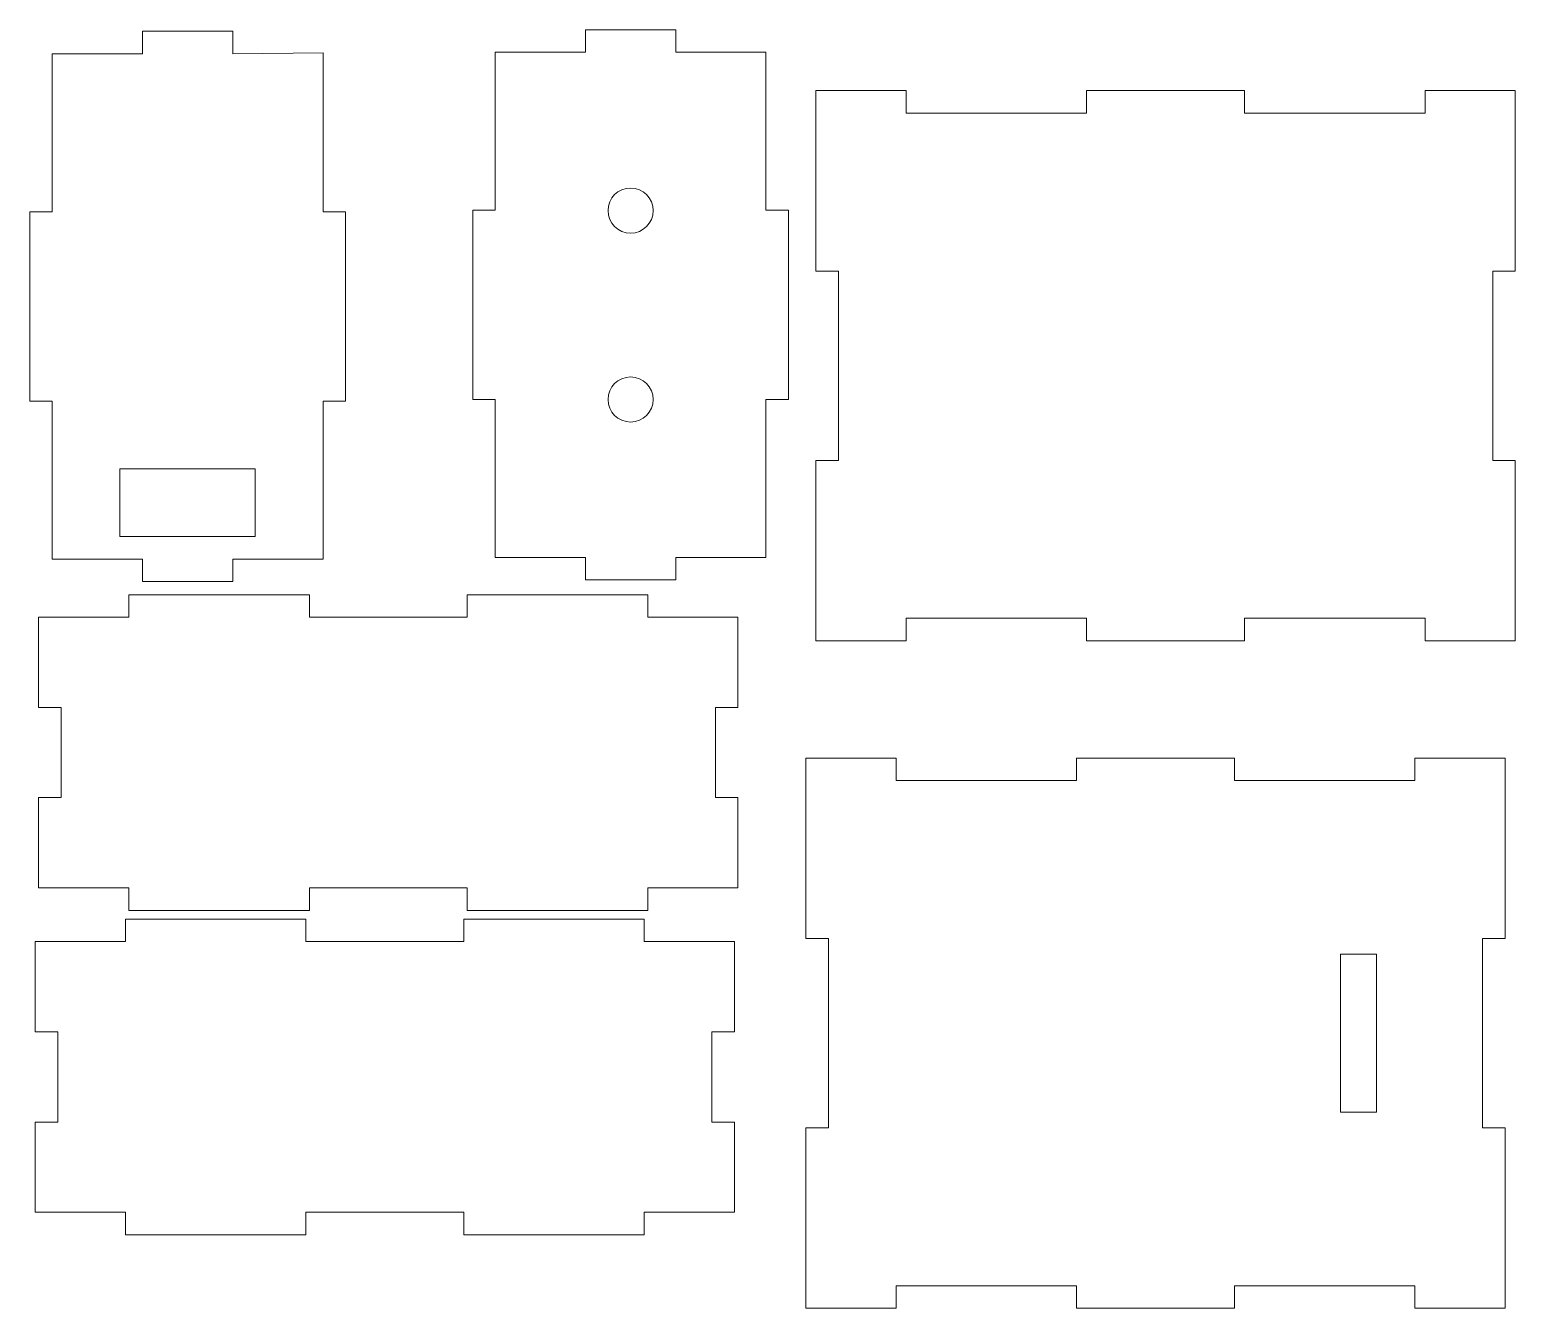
# Paper-space layout 'Layout1' of a CAD drawing. Header units: inches. Extents: x 0.02 to 8.25, y 0.85 to 7.94.
import ezdxf

# ---------------------------------------------------------------- set-up
doc = ezdxf.new("R2010")
doc.units = ezdxf.units.IN
doc.header["$MEASUREMENT"] = 0

psp = doc.layouts.get("Layout1")

# ---------------------------------------------------------------- linework, layer by layer
at = {"lineweight": 0}
for p, q in [((0.6486, 7.8062), (0.6486, 7.9312)), ((0.6486, 7.9312), (1.1486, 7.9312)), ((1.1486, 7.9312), (1.1486, 7.8062)), ((3.1029, 7.8152), (3.1029, 7.9402)), ((3.1029, 7.9402), (3.6029, 7.9402)), ((3.6029, 7.9402), (3.6029, 7.8152)), ((0.1486, 7.8062), (0.6486, 7.8062)), ((0.1486, 7.8062), (0.1486, 6.9312)), ((1.1486, 7.8062), (1.6486, 7.8116)), ((1.6486, 7.8116), (1.6486, 6.9312)), ((2.6029, 7.8152), (3.1029, 7.8152)), ((2.6029, 7.8152), (2.6029, 6.9402)), ((3.6029, 7.8152), (4.1029, 7.8152)), ((4.1029, 6.9402), (4.1029, 7.8152)), ((4.8796, 7.6025), (4.3796, 7.6025)), ((4.3796, 7.6025), (4.8796, 7.6025)), ((4.3796, 6.6025), (4.3796, 7.6025)), ((4.8796, 7.6025), (4.8796, 7.4775)), ((6.7546, 7.6025), (5.8796, 7.6025)), ((5.8796, 7.4775), (5.8796, 7.6025)), ((6.7546, 7.4775), (6.7546, 7.6025)), ((8.2546, 7.6025), (7.7546, 7.6025)), ((7.7546, 7.6025), (7.7546, 7.4775)), ((8.1296, 7.6025), (8.2546, 7.6025)), ((8.2546, 7.6025), (8.2546, 6.6025)), ((4.8796, 7.4775), (5.8796, 7.4775)), ((7.7546, 7.4775), (6.7546, 7.4775)), ((0.0236, 5.8812), (0.0236, 6.9312)), ((0.0236, 6.9312), (0.1486, 6.9312)), ((1.6486, 6.9312), (1.7736, 6.9312)), ((1.7736, 6.9312), (1.7736, 5.8812)), ((2.4779, 5.8902), (2.4779, 6.9402)), ((2.4779, 6.9402), (2.6029, 6.9402)), ((4.1029, 6.9402), (4.2279, 6.9402)), ((4.2279, 6.9402), (4.2279, 5.8902)), ((4.3796, 6.6025), (4.5046, 6.6025)), ((4.5046, 5.5525), (4.5046, 6.6025)), ((8.2546, 6.6025), (8.1296, 6.6025)), ((8.1296, 5.5525), (8.1296, 6.6025)), ((0.1486, 5.8812), (0.0236, 5.8812)), ((0.1486, 5.0062), (0.1486, 5.8812)), ((1.7736, 5.8812), (1.6486, 5.8812)), ((1.6486, 5.0062), (1.6486, 5.8812)), ((2.6029, 5.8902), (2.4779, 5.8902)), ((2.6029, 5.0152), (2.6029, 5.8902)), ((4.2279, 5.8902), (4.1029, 5.8902)), ((4.1029, 5.0152), (4.1029, 5.8902)), ((4.3796, 5.5525), (4.3796, 4.5525)), ((4.3796, 5.5525), (4.5046, 5.5525)), ((8.2546, 5.5525), (8.1296, 5.5525)), ((8.2546, 4.5525), (8.2546, 5.5525)), ((0.5236, 5.1312), (0.5236, 5.5062)), ((0.5236, 5.5062), (1.2736, 5.5062)), ((1.2736, 5.5062), (1.2736, 5.1312)), ((1.2736, 5.1312), (0.5236, 5.1312)), ((0.8986, 5.1312), (1.2736, 5.1312)), ((0.1486, 5.0062), (0.6486, 5.0062)), ((0.6486, 5.0062), (0.6486, 4.8812)), ((1.1486, 4.8812), (1.1486, 5.0062)), ((1.1486, 5.0062), (1.6486, 5.0062)), ((2.6029, 5.0152), (3.1029, 5.0152)), ((3.1029, 5.0152), (3.1029, 4.8902)), ((3.6029, 4.8902), (3.6029, 5.0152)), ((3.6029, 5.0152), (4.1029, 5.0152)), ((0.6486, 4.8812), (1.1486, 4.8812)), ((3.1029, 4.8902), (3.6029, 4.8902)), ((1.5729, 4.8084), (0.5729, 4.8084)), ((0.5729, 4.8084), (0.5729, 4.6834)), ((1.5729, 4.6834), (1.5729, 4.8084)), ((3.4479, 4.8084), (2.4479, 4.8084)), ((2.4479, 4.8084), (2.4479, 4.6834)), ((3.4479, 4.6834), (3.4479, 4.8084)), ((0.5729, 4.6834), (0.0729, 4.6834)), ((0.0729, 4.6834), (0.0729, 4.1834)), ((0.0729, 4.6834), (0.0729, 4.4334)), ((0.0729, 4.6834), (0.0729, 4.1834)), ((0.0729, 4.6834), (0.0729, 4.1834)), ((2.4479, 4.6834), (1.5729, 4.6834)), ((3.9479, 4.6834), (3.4479, 4.6834)), ((3.9479, 4.1834), (3.9479, 4.6834)), ((3.9479, 4.6834), (3.9479, 4.1834)), ((4.8796, 4.5525), (4.8796, 4.6775)), ((4.8796, 4.6775), (5.8796, 4.6775)), ((5.8796, 4.6775), (5.8796, 4.5525)), ((7.7546, 4.6775), (6.7546, 4.6775)), ((6.7546, 4.6775), (6.7546, 4.5525)), ((7.7546, 4.5525), (7.7546, 4.6775)), ((4.5046, 4.5525), (4.3796, 4.5525)), ((4.3796, 4.5525), (4.8796, 4.5525)), ((4.5046, 4.5525), (4.8796, 4.5525)), ((5.8796, 4.5525), (6.7546, 4.5525)), ((7.7546, 4.5525), (8.2546, 4.5525)), ((8.2546, 4.5525), (7.7546, 4.5525)), ((0.0729, 4.1834), (0.1979, 4.1834)), ((0.1979, 4.1834), (0.1979, 3.6834)), ((3.9479, 4.1834), (3.8229, 4.1834)), ((3.8229, 4.1834), (3.8229, 3.6834)), ((4.8237, 3.9029), (4.3237, 3.9029)), ((4.3237, 3.9029), (4.8237, 3.9029)), ((4.3237, 2.9029), (4.3237, 3.9029)), ((4.8237, 3.9029), (4.8237, 3.7779)), ((6.6987, 3.9029), (5.8237, 3.9029)), ((5.8237, 3.7779), (5.8237, 3.9029)), ((6.6987, 3.7779), (6.6987, 3.9029)), ((8.1987, 3.9029), (7.6987, 3.9029)), ((7.6987, 3.9029), (7.6987, 3.7779)), ((8.0737, 3.9029), (8.1987, 3.9029)), ((8.1987, 3.9029), (8.1987, 2.9029)), ((4.8237, 3.7779), (5.8237, 3.7779)), ((7.6987, 3.7779), (6.6987, 3.7779)), ((0.0729, 3.6834), (0.0729, 3.1834)), ((0.1979, 3.6834), (0.0729, 3.6834)), ((3.8229, 3.6834), (3.9479, 3.6834)), ((3.9479, 3.1834), (3.9479, 3.6834)), ((0.0729, 3.1834), (0.5729, 3.1834)), ((0.5729, 3.1834), (0.5729, 3.0584)), ((1.5729, 3.0584), (1.5729, 3.1834)), ((1.5729, 3.1834), (2.4479, 3.1834)), ((2.4479, 3.1834), (2.4479, 3.0584)), ((3.4479, 3.0584), (3.4479, 3.1834)), ((3.4479, 3.1834), (3.9479, 3.1834)), ((0.5729, 3.0584), (1.5729, 3.0584)), ((2.4479, 3.0584), (3.4479, 3.0584)), ((1.5538, 3.0105), (0.5538, 3.0105)), ((0.5538, 3.0105), (0.5538, 2.8855)), ((1.5538, 2.8855), (1.5538, 3.0105)), ((3.4288, 3.0105), (2.4288, 3.0105)), ((2.4288, 3.0105), (2.4288, 2.8855)), ((3.4288, 2.8855), (3.4288, 3.0105)), ((0.5538, 2.8855), (0.0538, 2.8855)), ((0.0538, 2.8855), (0.0538, 2.3855)), ((0.0538, 2.8855), (0.0538, 2.6355)), ((0.0538, 2.8855), (0.0538, 2.3855)), ((0.0538, 2.8855), (0.0538, 2.3855)), ((2.4288, 2.8855), (1.5538, 2.8855)), ((3.9288, 2.8855), (3.4288, 2.8855)), ((3.9288, 2.3855), (3.9288, 2.8855)), ((3.9288, 2.8855), (3.9288, 2.3855)), ((4.3237, 2.9029), (4.4487, 2.9029)), ((4.4487, 1.8529), (4.4487, 2.9029)), ((8.1987, 2.9029), (8.0737, 2.9029)), ((8.0737, 1.8529), (8.0737, 2.9029)), ((7.2862, 2.8154), (7.2862, 1.9404)), ((7.2862, 2.8154), (7.4862, 2.8154)), ((7.4862, 1.9404), (7.4862, 2.8154)), ((0.0538, 2.3855), (0.1788, 2.3855)), ((0.1788, 2.3855), (0.1788, 1.8855)), ((3.9288, 2.3855), (3.8038, 2.3855)), ((3.8038, 2.3855), (3.8038, 1.8855)), ((7.2862, 1.9404), (7.4862, 1.9404)), ((0.0538, 1.8855), (0.0538, 1.3855)), ((0.1788, 1.8855), (0.0538, 1.8855)), ((3.8038, 1.8855), (3.9288, 1.8855)), ((3.9288, 1.3855), (3.9288, 1.8855)), ((4.3237, 1.8529), (4.3237, 0.8529)), ((4.3237, 1.8529), (4.4487, 1.8529)), ((8.1987, 1.8529), (8.0737, 1.8529)), ((8.1987, 0.8529), (8.1987, 1.8529)), ((0.0538, 1.3855), (0.5538, 1.3855)), ((0.5538, 1.3855), (0.5538, 1.2605)), ((1.5538, 1.2605), (1.5538, 1.3855)), ((1.5538, 1.3855), (2.4288, 1.3855)), ((2.4288, 1.3855), (2.4288, 1.2605)), ((3.4288, 1.2605), (3.4288, 1.3855)), ((3.4288, 1.3855), (3.9288, 1.3855)), ((0.5538, 1.2605), (1.5538, 1.2605)), ((2.4288, 1.2605), (3.4288, 1.2605)), ((4.8237, 0.8529), (4.8237, 0.9779)), ((4.8237, 0.9779), (5.8237, 0.9779)), ((5.8237, 0.9779), (5.8237, 0.8529)), ((7.6987, 0.9779), (6.6987, 0.9779)), ((6.6987, 0.9779), (6.6987, 0.8529)), ((7.6987, 0.8529), (7.6987, 0.9779)), ((4.4487, 0.8529), (4.3237, 0.8529)), ((4.3237, 0.8529), (4.8237, 0.8529)), ((4.4487, 0.8529), (4.8237, 0.8529)), ((5.8237, 0.8529), (6.6987, 0.8529)), ((7.6987, 0.8529), (8.1987, 0.8529)), ((8.1987, 0.8529), (7.6987, 0.8529))]:
    psp.add_line(p, q, dxfattribs=at)
for centre in [(3.3529, 6.9375), (3.3529, 5.8902)]:
    psp.add_circle(centre, 0.125, dxfattribs=at)

doc.saveas('drawing.dxf')
